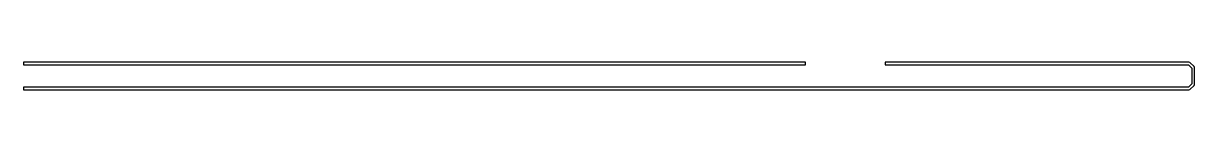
# Model space of a CAD drawing. Extents: x 0 to 6.6, y 0 to 0.16.
import ezdxf

# ---------------------------------------------------------------- set-up
doc = ezdxf.new("R2010")
doc.units = 0
doc.layers.get('0').update_dxf_attribs({"linetype": 'CONTINUOUS'})

msp = doc.modelspace()

# ---------------------------------------------------------------- linework, layer by layer
at = {"color": 160}
for p, q in [((4.4104, 0.1575), (0, 0.1575)), ((0, 0.1575), (0, 0.1417)), ((0, 0.1417), (4.4104, 0.1417)), ((4.4104, 0.1417), (4.4104, 0.1575)), ((6.5719, 0.1575), (4.8593, 0.1575)), ((4.8593, 0.1575), (4.8593, 0.1417)), ((4.8593, 0.1417), (6.5686, 0.1417)), ((6.5686, 0.1417), (6.5876, 0.1227)), ((6.5774, 0.1552), (6.5719, 0.1575)), ((6.6011, 0.1316), (6.5774, 0.1552)), ((6.5876, 0.1227), (6.5876, 0.0348)), ((6.6033, 0.126), (6.6011, 0.1316)), ((6.6033, 0.0315), (6.6033, 0.126)), ((6.5686, 0.0157), (0, 0.0157)), ((0, 0.0157), (0, 0)), ((0, 0), (6.5719, 0)), ((6.5876, 0.0348), (6.5686, 0.0157)), ((6.5719, 0), (6.5774, 0.0023)), ((6.5774, 0.0023), (6.6011, 0.0259)), ((6.6011, 0.0259), (6.6033, 0.0315))]:
    msp.add_line(p, q, dxfattribs=at)

doc.saveas('drawing.dxf')
